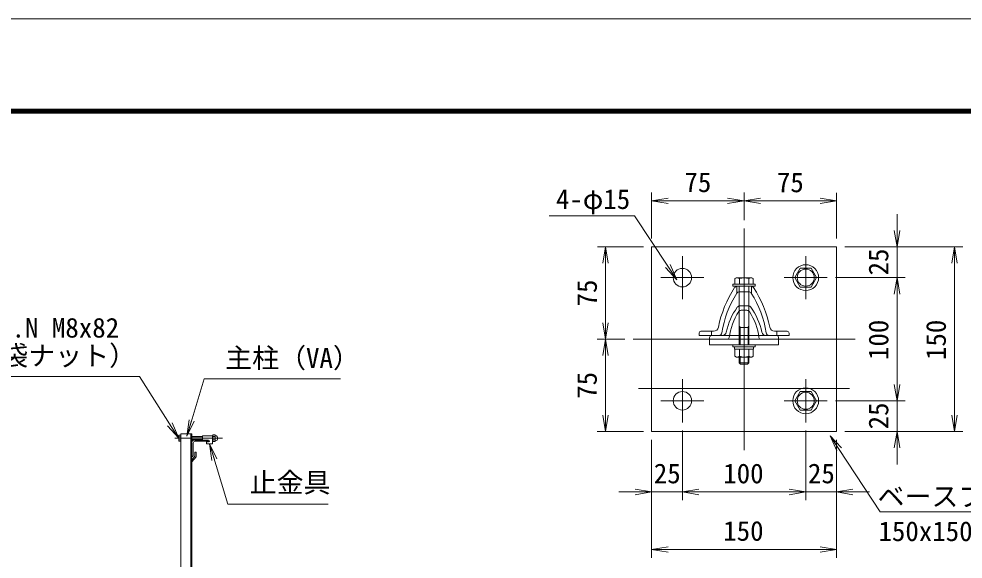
# Model space of a CAD drawing. Units: millimetres, scale not verified, with parts at other scales. Extents: x -4200 to 4200, y -2970 to 2970.
# Drawn here: x -46 to 2251, y 1654 to 2970 of the extents above; entities that cross this region are included whole.
import ezdxf
from ezdxf.enums import TextEntityAlignment as Align

# ---------------------------------------------------------------- set-up
doc = ezdxf.new("R2010")
doc.units = ezdxf.units.MM
doc.header["$LTSCALE"] = 20
doc.linetypes.add('DASHED', pattern=[7.5, 6, -1.5])
doc.linetypes.add('USER1', pattern=[50.8, 31.75, -6.35, 6.35, -6.35])
for name, color, linetype, lineweight in [('0-0_D-TTL', 7, 'Continuous', 9), ('0-2_D-BMK', 2, 'USER1', 13), ('0-3_D-STR3', 3, 'Continuous', 13), ('0-4_D-STR1', 1, 'Continuous', 18), ('0-5_0', 7, 'Continuous', 9), ('0-6_vp-waku', 59, 'Continuous', 18), ('0-7_D-STR-DIM', 7, 'Continuous', 9), ('0-8_D-STR-TXT', 7, 'Continuous', 9)]:
    doc.layers.add(name, color=color, linetype=linetype, lineweight=lineweight)
doc.styles.add('ＭＳ ゴシック', font='')
doc.styles.get('ＭＳ ゴシック').set_extended_font_data('MS Gothic')

# ---------------------------------------------------------------- blocks, each defined once
blk = doc.blocks.new('M10-平')
at = {"layer": '0-5_0', "color": 3, "lineweight": 18}
blk.add_lwpolyline([(152.6, -88.1), (152.6, 88.1), (0, 176.2), (-152.6, 88.1), (-152.6, -88.1), (0, -176.2)], close=True, dxfattribs=at)
for radius in [210, 138.5]:
    blk.add_circle((0, 0), radius, dxfattribs=at)
blk = doc.blocks.new('_Open')
at = {"layer": '0-5_0'}
blk.add_line((-20, 3.33), (0, 0), dxfattribs=at)
blk.add_lwpolyline([(-20, -3.33), (0, 0), (-20, 0)], dxfattribs=at)
blk = doc.blocks.new('MLeader5')
at = {"layer": '0-8_D-STR-TXT'}
blk.add_line((1538.27, 2371.47), (1554.71, 2334.4), dxfattribs=at)
for points in [[(1532.7, 2367.81), (1451.82, 2490.59), (1251.27, 2490.59), (1244.07, 2490.59)], [(1527.14, 2364.14), (1554.71, 2334.4), (1532.7, 2367.81)]]:
    blk.add_lwpolyline(points, dxfattribs=at)
blk = doc.blocks.new('MLeader6')
at = {"layer": '0-8_D-STR-TXT'}
blk.add_line((1944.09, 1917.35), (1927.64, 1954.42), dxfattribs=at)
for points in [[(1955.22, 1924.69), (1927.64, 1954.42), (1949.65, 1921.02)], [(1949.65, 1921.02), (2049.57, 1769.44), (2515.4, 1769.44), (2522.6, 1769.44)]]:
    blk.add_lwpolyline(points, dxfattribs=at)

msp = doc.modelspace()

# ---------------------------------------------------------------- linework, layer by layer
at = {"layer": '0-0_D-TTL', "color": 2, "lineweight": 18}
msp.add_lwpolyline([(-4200, 2970), (4200, 2970), (4200, -2970), (-4200, -2970)], close=True, dxfattribs=at)
at = {"layer": '0-0_D-TTL'}
for points in [[(-3930, 2750), (3930, 2750), (3930, -2750), (-3930, -2750)], [(-3927.5, 2747.5), (3927.5, 2747.5), (3927.5, -2747.5), (-3927.5, -2747.5)], [(-3925, 2745), (3925, 2745), (3925, -2745), (-3925, -2745)], [(-3922.5, 2742.5), (3922.5, 2742.5), (3922.5, -2742.5), (-3922.5, -2742.5)], [(-3920, 2740), (3920, 2740), (3920, -2740), (-3920, -2740)]]:
    msp.add_lwpolyline(points, close=True, dxfattribs=at)
at = {"layer": '0-2_D-BMK'}
for p, q in [((1718.34, 1919.65), (1718.34, 2459.65)), ((1568.34, 2287.15), (1568.34, 2392.15)), ((1868.34, 2287.15), (1868.34, 2392.15)), ((1515.84, 2339.65), (1620.84, 2339.65)), ((1920.84, 2339.65), (1815.84, 2339.65)), ((1448.34, 2189.65), (1988.34, 2189.65)), ((1568.34, 2092.15), (1568.34, 1987.15)), ((1868.34, 2092.15), (1868.34, 1987.15)), ((1515.84, 2039.65), (1620.84, 2039.65)), ((1920.84, 2039.65), (1815.84, 2039.65)), ((449.26, 1948.42), (333.03, 1948.42))]:
    msp.add_line(p, q, dxfattribs=at)
at = {"layer": '0-3_D-STR3'}
for p, q in [((1699.44, 2339.35), (1695.82, 2337.26)), ((1695.82, 2323.45), (1695.82, 2337.26)), ((1695.82, 2323.45), (1740.86, 2323.45)), ((1699.44, 2339.35), (1737.24, 2339.35)), ((1707.08, 2323.45), (1707.08, 2337.26)), ((1729.6, 2323.45), (1729.6, 2337.26)), ((1737.24, 2339.35), (1740.86, 2337.26)), ((1740.86, 2323.45), (1740.86, 2337.26)), ((1745.34, 2323.45), (1745.34, 2318.65)), ((1745.34, 2318.65), (1691.34, 2318.65)), ((1735.05, 2318.65), (1701.63, 2318.65)), ((1706.34, 2318.65), (1706.34, 2176.15)), ((1730.55, 2305.15), (1707.15, 2305.15)), ((1730.34, 2318.65), (1730.34, 2176.15)), ((1644.11, 2209.15), (1613.34, 2209.15)), ((1638.84, 2198.65), (1638.84, 2209.15)), ((1706.34, 2221.45), (1709.34, 2218.45)), ((1730.34, 2218.45), (1706.34, 2218.45)), ((1708.59, 2218.45), (1708.59, 2176.15)), ((1730.34, 2221.45), (1727.34, 2218.45)), ((1728.09, 2218.45), (1728.09, 2176.15)), ((1792.57, 2209.15), (1823.34, 2209.15)), ((1797.84, 2198.65), (1797.84, 2209.15)), ((1608.84, 2204.65), (1608.84, 2198.65)), ((1656.93, 2198.65), (1608.84, 2198.65)), ((1779.75, 2198.65), (1827.84, 2198.65)), ((1827.84, 2204.65), (1827.84, 2198.65)), ((1827.84, 2204.65), (1827.84, 2198.65)), ((1745.34, 2171.35), (1691.34, 2171.35)), ((1695.82, 2165.35), (1740.86, 2165.35)), ((1707.08, 2165.35), (1707.08, 2148.03)), ((1729.6, 2165.35), (1729.6, 2148.03)), ((1745.34, 2176.15), (1745.34, 2171.35)), ((1699.59, 2145.85), (1737.09, 2145.85)), ((1706.34, 2145.85), (1706.34, 2132.05)), ((1708.59, 2145.85), (1708.59, 2129.8)), ((1728.09, 2145.85), (1728.09, 2129.8)), ((1730.34, 2145.85), (1730.34, 2132.05)), ((1706.34, 2132.05), (1709.94, 2128.45)), ((1730.34, 2132.05), (1706.34, 2132.05)), ((1726.74, 2128.45), (1709.94, 2128.45)), ((1730.34, 2132.05), (1726.74, 2128.45)), ((342.73, 1954.72), (343.42, 1955.92)), ((342.73, 1954.72), (342.73, 1942.12)), ((348.03, 1955.92), (343.42, 1955.92)), ((348.03, 1955.92), (348.03, 1940.91)), ((425.28, 1954.42), (400.28, 1954.42)), ((400.28, 1954.42), (400.28, 1943.92)), ((425.28, 1954.65), (425.28, 1942.31)), ((425.28, 1954.65), (425.28, 1942.31)), ((425.28, 1954.42), (425.28, 1934.42)), ((426.28, 1956.52), (430.78, 1956.52)), ((431.78, 1954.65), (431.78, 1942.31)), ((431.78, 1954.65), (431.78, 1942.31)), ((342.73, 1942.12), (343.42, 1940.91)), ((348.03, 1952.17), (343.42, 1952.17)), ((348.03, 1944.66), (343.42, 1944.66)), ((348.03, 1940.91), (343.42, 1940.91)), ((375.03, 1952.42), (400.28, 1952.42)), ((375.03, 1951.67), (400.28, 1951.67)), ((375.03, 1945.17), (400.28, 1945.17)), ((375.03, 1944.42), (400.28, 1944.42)), ((415.03, 1943.92), (400.28, 1943.92)), ((415.03, 1939.42), (410.28, 1939.42)), ((410.28, 1939.42), (410.28, 1934.42)), ((425.28, 1934.42), (410.28, 1934.42)), ((430.78, 1952.47), (426.28, 1952.47)), ((430.78, 1944.37), (426.28, 1944.37)), ((426.28, 1940.32), (430.78, 1940.32))]:
    msp.add_line(p, q, dxfattribs=at)
at = {"layer": '0-3_D-STR3', "linetype": 'DASHED'}
for p, q in [((1700.34, 2300.92), (1700.34, 2318.54)), ((1736.34, 2300.92), (1736.34, 2318.54))]:
    msp.add_line(p, q, dxfattribs=at)
at = {"layer": '0-3_D-STR3'}
for points in [[(1943.34, 1964.65), (1943.34, 2414.65), (1493.34, 2414.65), (1493.34, 1964.65)], [(1802.34, 2189.65), (1802.34, 2176.15), (1634.34, 2176.15), (1634.34, 2189.65)], [(1741.44, 2165.35), (1741.44, 2171.35), (1695.24, 2171.35), (1695.24, 2165.35)]]:
    msp.add_lwpolyline(points, close=True, dxfattribs=at)
for points in [[(1745.34, 2323.45), (1691.34, 2323.45), (1691.34, 2318.65)], [(1745.34, 2176.15), (1691.34, 2176.15), (1691.34, 2171.35)], [(1695.82, 2165.35), (1695.82, 2148.03), (1699.59, 2145.85)], [(1740.86, 2165.35), (1740.86, 2148.03), (1737.09, 2145.85)]]:
    msp.add_lwpolyline(points, dxfattribs=at)
for centre in [(1568.34, 2339.65), (1568.34, 2039.65)]:
    msp.add_circle(centre, 22.5, dxfattribs=at)
for centre, radius, start, end in [((1701.45, 2329.04), 9.97, 55.61585, 124.38415), ((1718.34, 2301.75), 37.26, 72.4121, 107.5879), ((1735.23, 2329.04), 9.97, 55.61585, 124.38415), ((1922.21, 2166.1), 271.5, 146.67148, 168.8028), ((1913.34, 2166.25), 252, 147.4916, 171.15527), ((1701.63, 2311.15), 7.5, 90, 146.67148), ((1707.15, 2297.65), 7.5, 90, 147.4916), ((1729.53, 2297.65), 7.5, 32.5084, 90), ((1735.05, 2311.15), 7.5, 33.32852, 90), ((1523.34, 2166.25), 252, 8.84473, 32.5084), ((1514.47, 2166.1), 271.5, 11.1972, 33.32852), ((1613.34, 2204.65), 4.5, 90, 180), ((1644.11, 2221.15), 12, 270, 348.8028), ((1792.57, 2221.15), 12, 191.1972, 270), ((1823.34, 2204.65), 4.5, 0, 90), ((1656.93, 2206.15), 7.5, 270, 351.15527), ((1779.75, 2206.15), 7.5, 188.84473, 270), ((1701.45, 2156.25), 9.97, 235.61585, 304.38416), ((1718.34, 2183.54), 37.26, 252.4121, 287.5879), ((1735.23, 2156.25), 9.97, 235.61586, 304.38414), ((346.17, 1954.05), 3.32, 145.61585, 214.38415), ((427.82, 1954.49), 2.54, 127.21089, 232.78911), ((429.24, 1954.49), 2.54, 307.21089, 52.78911), ((432.15, 1955.36), 0.5, 189.83916, 262.83194), ((431.28, 1948.42), 6.5, 277.16806, 82.83194), ((355.26, 1948.42), 12.42, 162.4121, 197.5879), ((346.17, 1942.79), 3.32, 145.61585, 214.38415), ((415.03, 1941.67), 2.25, 270, 90), ((433.98, 1948.42), 8.7, 152.26063, 207.73937), ((427.83, 1942.34), 2.55, 127.42505, 232.57495), ((423.08, 1948.42), 8.7, 332.26063, 27.73937), ((429.23, 1942.34), 2.55, 307.42505, 52.57495), ((432.15, 1941.47), 0.5, 97.16806, 163.42019)]:
    msp.add_arc(centre, radius, start, end, dxfattribs=at)
at = {"layer": '0-4_D-STR1'}
for p, q in [((1707.88, 2270.65), (1728.8, 2270.65)), ((1711.58, 2260.15), (1725.1, 2260.15)), ((1634.34, 2194.15), (1634.34, 2189.65)), ((1677.58, 2189.65), (1634.34, 2189.65)), ((1664.89, 2198.65), (1638.84, 2198.65)), ((1759.1, 2189.65), (1802.34, 2189.65)), ((1771.79, 2198.65), (1797.84, 2198.65)), ((1802.34, 2194.15), (1802.34, 2189.65)), ((348.03, 923.92), (348.03, 1958.92)), ((375.03, 1958.92), (348.03, 1958.92)), ((372.03, 758.92), (372.03, 1958.92)), ((375.03, 758.92), (375.03, 1958.92)), ((375.03, 1938.92), (375.03, 1903.92)), ((378.03, 1936.42), (378.03, 1905.92)), ((415.03, 1943.92), (380.03, 1943.92)), ((413.03, 1940.92), (382.53, 1940.92)), ((415.03, 1942.92), (415.03, 1943.92)), ((382.03, 1914.3), (385.03, 1914.3)), ((382.03, 1914.3), (382.03, 1904.42)), ((385.03, 1914.3), (385.03, 1903.3)), ((382.03, 1904.42), (375.03, 1895.37)), ((376.03, 1903.92), (375.03, 1903.92)), ((385.03, 1903.3), (375.03, 1890.8)), ((375.03, 1895.37), (375.03, 1890.8))]:
    msp.add_line(p, q, dxfattribs=at)
for centre, radius, start, end in [((1830.84, 2174.65), 159, 144.25644, 168.25596), ((1830.84, 2174.65), 150, 146.81334, 172.74916), ((1707.88, 2263.15), 7.5, 90, 144.25644), ((1711.58, 2252.65), 7.5, 90, 146.81334), ((1725.1, 2252.65), 7.5, 33.18666, 90), ((1728.8, 2263.15), 7.5, 35.74356, 90), ((1605.84, 2174.65), 150, 7.25084, 33.18666), ((1605.84, 2174.65), 159, 11.74404, 35.74356), ((1664.89, 2209.15), 10.5, 270, 348.25596), ((1771.79, 2209.15), 10.5, 191.74404, 270), ((1638.84, 2194.15), 4.5, 90, 180), ((1677.58, 2194.15), 4.5, 270, 352.74916), ((1759.1, 2194.15), 4.5, 187.25084, 270), ((1797.84, 2194.15), 4.5, 0, 90), ((380.03, 1938.92), 5, 90, 180), ((382.53, 1936.42), 4.5, 90, 180), ((413.03, 1942.92), 2, 270, 0), ((376.03, 1905.92), 2, 270, 0)]:
    msp.add_arc(centre, radius, start, end, dxfattribs=at)
at = {"layer": '0-6_vp-waku'}
for p, q in [((1718.34, 2318.65), (1718.34, 2198.65)), ((1974.84, 2189.65), (1461.84, 2189.65)), ((1827.84, 2198.65), (1608.84, 2198.65)), ((1974.84, 2069.65), (1461.84, 2069.65))]:
    msp.add_line(p, q, dxfattribs=at)
at = {"layer": '0-7_D-STR-DIM'}
for p, q in [((1493.34, 2434.65), (1493.34, 2546.82)), ((1718.34, 2479.65), (1718.34, 2546.82)), ((1718.34, 2479.65), (1718.34, 2546.52)), ((1943.34, 2434.65), (1943.34, 2546.52)), ((1533.34, 2526.82), (1678.34, 2526.82)), ((1758.34, 2526.52), (1903.34, 2526.52)), ((2090.51, 2454.65), (2090.51, 2494.65)), ((1473.34, 2414.65), (1361.32, 2414.65)), ((1963.34, 2414.65), (2250.51, 2414.65)), ((1963.34, 2414.65), (2110.51, 2414.65)), ((2090.51, 2339.65), (2090.51, 2414.65)), ((1381.32, 2229.65), (1381.32, 2374.65)), ((2230.51, 2374.65), (2230.51, 2004.65)), ((1940.84, 2339.65), (2110.51, 2339.65)), ((1940.84, 2339.65), (2110.51, 2339.65)), ((2090.51, 2079.65), (2090.51, 2299.65)), ((2090.51, 2299.65), (2090.51, 2259.65)), ((1428.34, 2189.65), (1361.17, 2189.65)), ((1428.34, 2189.65), (1361.32, 2189.65)), ((1381.17, 2149.65), (1381.17, 2004.65)), ((2090.51, 2079.65), (2090.51, 2119.65)), ((1940.84, 2039.65), (2110.51, 2039.65)), ((1940.84, 2039.65), (2110.51, 2039.65)), ((2090.51, 2039.65), (2090.51, 1964.65)), ((1473.34, 1964.65), (1361.17, 1964.65)), ((1568.34, 1967.15), (1568.34, 1797.48)), ((1568.34, 1967.15), (1568.34, 1797.48)), ((1868.34, 1967.15), (1868.34, 1797.48)), ((1868.34, 1967.15), (1868.34, 1797.48)), ((1963.34, 1964.65), (2250.51, 1964.65)), ((1963.34, 1964.65), (2110.51, 1964.65)), ((1493.34, 1944.65), (1493.34, 1657.48)), ((1493.34, 1944.65), (1493.34, 1797.48)), ((1943.34, 1944.65), (1943.34, 1657.48)), ((1943.34, 1944.65), (1943.34, 1797.48)), ((2090.51, 1924.65), (2090.51, 1884.65)), ((1453.34, 1817.48), (1413.34, 1817.48)), ((1568.34, 1817.48), (1493.34, 1817.48)), ((1608.34, 1817.48), (1828.34, 1817.48)), ((1608.34, 1817.48), (1648.34, 1817.48)), ((1828.34, 1817.48), (1788.34, 1817.48)), ((1868.34, 1817.48), (1943.34, 1817.48)), ((1983.34, 1817.48), (2023.34, 1817.48)), ((1903.34, 1677.48), (1533.34, 1677.48))]:
    msp.add_line(p, q, dxfattribs=at)
at = {"layer": '0-8_D-STR-TXT'}
for points in [[(-224.29, 2098.47), (246.94, 2098.47), (341.77, 1950.2)], [(736.21, 2092.9), (404.83, 2092.9), (363.14, 1955.24)], [(706.47, 1787.71), (462.65, 1787.71), (418.33, 1932.86)]]:
    msp.add_lwpolyline(points, dxfattribs=at)

# ---------------------------------------------------------------- block references
at = {"layer": '0-3_D-STR3', "xscale": -0.15, "yscale": 0.15, "rotation": 150}
for p in [(1868.34, 2339.65), (1868.34, 2039.65)]:
    msp.add_blockref('M10-平', p, dxfattribs=at)
at = {"layer": '0-7_D-STR-DIM', "xscale": 2, "yscale": 2}
for p, rotation in [((1493.34, 2526.82), 180), ((1718.34, 2526.52), 180), ((2090.51, 2414.65), 270), ((1381.32, 2414.65), 90), ((2230.51, 2414.65), 90), ((2090.51, 2339.65), 90), ((2090.51, 2339.65), 90), ((1381.32, 2189.65), 270), ((1381.17, 2189.65), 90), ((2090.51, 2039.65), 270), ((2090.51, 2039.65), 270), ((1381.17, 1964.65), 270), ((2230.51, 1964.65), 270), ((2090.51, 1964.65), 90), ((1568.34, 1817.48), 180), ((1568.34, 1817.48), 180), ((1943.34, 1817.48), 180), ((1493.34, 1677.48), 180)]:
    msp.add_blockref('_Open', p, dxfattribs=dict(at, rotation=rotation))
for p in [(1718.34, 2526.82), (1943.34, 2526.52), (1493.34, 1817.48), (1868.34, 1817.48), (1868.34, 1817.48), (1943.34, 1677.48)]:
    msp.add_blockref('_Open', p, dxfattribs=at)
at = {"layer": '0-8_D-STR-TXT'}
for name in ['MLeader5', 'MLeader6']:
    msp.add_blockref(name, (0, 0), dxfattribs=at)
at = {"layer": '0-8_D-STR-TXT', "xscale": 2, "yscale": 2}
for p, rotation in [((342.84, 1948.52), 302.60185), ((362.56, 1953.32), 253.14944), ((417.75, 1934.78), 106.98059)]:
    msp.add_blockref('_Open', p, dxfattribs=dict(at, rotation=rotation))

# ---------------------------------------------------------------- texts
at = {"layer": '0-7_D-STR-DIM', "style": 'ＭＳ ゴシック'}
for s, p in [('75', (1573.24, 2533.57)), ('75', (1798.24, 2533.26)), ('25', (1498.74, 1824.23)), ('100', (1667.69, 1824.23)), ('25', (1873.74, 1824.23)), ('150', (1667.69, 1684.23))]:
    msp.add_text(s, height=48.09, dxfattribs=at).set_placement(p, align=Align.BOTTOM_LEFT)
for s, p in [('25', (2083.76, 2345.05)), ('75', (1374.57, 2269.55)), ('100', (2083.76, 2139)), ('150', (2223.76, 2139)), ('75', (1374.42, 2044.55)), ('25', (2083.76, 1970.05))]:
    msp.add_text(s, height=48.09, rotation=90, dxfattribs=at).set_placement(p, align=Align.BOTTOM_LEFT)
at = {"layer": '0-8_D-STR-TXT', "style": 'ＭＳ ゴシック'}
for s, p in [('4-φ15', (1260.67, 2492.38)), ('胴縁B.N M8x82', (-227.84, 2179.2)), ('（袋ナット）', (-154.49, 2111.31)), ('主柱（VA）', (455.76, 2105.48)), ('止金具', (515.35, 1801.95)), ('ベースプレート', (2042.94, 1768.34)), ('150x150x6 ', (2045.39, 1683.45))]:
    msp.add_text(s, height=48.09, dxfattribs=at).set_placement(p, align=Align.BOTTOM_LEFT)

doc.saveas('drawing.dxf')
